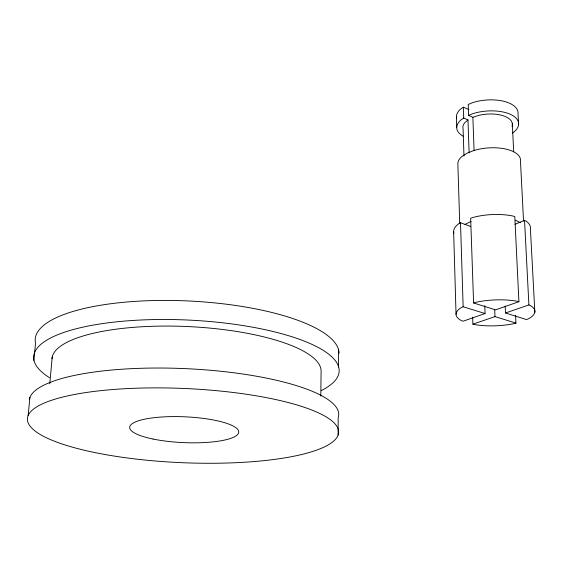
<?xml version="1.0" encoding="UTF-8"?>
<svg xmlns="http://www.w3.org/2000/svg" width="563" height="563" viewBox="0 0 563 563"><rect width="100%" height="100%" fill="white"/><g stroke="black" fill="none" stroke-linecap="round" stroke-linejoin="round"><path stroke-width="0.84" d="M338.082 435.072A155.754 37.116 2.5 0 0 116.822 389.23A155.754 37.116 2.5 0 0 94.155 452.42A155.754 37.116 2.5 0 0 338.082 435.072L338.194 417.521A154.931 39.143 2.6 0 0 194.707 369.124A154.931 39.143 2.6 0 0 29.396 399.132M338.476 366.992L338.581 349.743M320.797 396.049L321.079 371.777A134.705 38.706 2.7 0 0 188.816 326.61A134.705 38.706 2.7 0 0 51.993 358.687M49.748 383.832L52.232 356.984M28.15 415.578L29.93 397.415M33.857 360.404L35.539 343.233A152.137 45.899 2.8 0 1 181.272 300.684A152.137 45.899 2.8 0 1 339.116 353.205M463.377 136.337A31.021 14.722 -4.5 0 1 460.858 119.982L463.715 118.04L467.973 119.898L464.785 122.692A24.814 11.781 -4.5 0 0 463.075 128.85L463.982 156.05M468.895 109.609L463.349 107.146L460.506 109.116A30.916 14.934 -4.6 0 0 456.565 118.42M512.281 133.044L513.759 132.115A31.021 14.722 -4.5 0 0 510.127 114.219A31.021 14.722 -4.5 0 0 472.378 113.825L468.613 115.422L468.226 104.486L471.977 102.867A30.916 14.934 -4.6 0 1 503.35 101.185A30.916 14.934 -4.6 0 1 518.044 113.733L518.6 124.564M470.668 226.453L460.506 222.744L458.711 223.75A38.467 15.131 -3.2 0 0 453.855 233.152M465.052 224.405L471.097 221.386M485.053 313.535L463.152 306.758L461.308 307.616A39.466 12.949 -2.3 0 0 461.252 320.516L463.032 321.227L485.053 313.535L484.757 305.674M515.011 224.292L524.533 220.316L526.236 221.196A38.467 15.131 -3.2 0 1 530.402 228.761L534.85 312.205M518.917 301.705L495.546 309.868L473.596 302.978L470.654 218.275L473.04 217.445A38.467 15.131 -3.2 0 1 512.471 215.925L514.786 216.579L518.917 301.705L516.545 301.135A39.466 12.949 -2.3 0 0 476.052 302.275L473.596 302.978M472.66 317.201L472.899 324.175L494.976 316.596L515.954 323.085L515.581 315.196M505.49 312.986L528.896 304.949L530.635 305.709A39.466 12.949 -2.3 0 1 528.446 318.778L526.511 319.587L505.49 312.986L505.173 305.983M468.613 115.422L472.871 117.294L478.43 115.464A24.814 11.781 -4.5 0 1 503.223 115.76A24.814 11.781 -4.5 0 1 512.02 126.429M515.954 323.085L513.547 323.718A39.466 12.949 -2.3 0 1 475.186 324.689L472.899 324.175M515.525 220.203L520.409 222.723M524.533 220.316L528.896 304.949M523.548 221.139L520.458 160.828A31.38 14.012 -4 0 0 505.581 149.026A31.38 14.012 -4 0 0 473.715 150.553L467.093 153.171L462.047 156.394A31.38 14.012 -4 0 0 457.853 163.664L459.725 223.448M512.288 123.325L513.695 151.862M494.687 309.573L494.976 316.596M472.871 117.294L474.081 150.37M467.973 119.898L469.12 152.847M463.349 107.146L463.715 118.04M460.506 222.744L463.152 306.758M456.396 116.879L456.727 127.632M453.63 231.597L456.044 314.302M49.445 377.639A152.925 44.02 2.7 0 1 188.225 320.058A152.925 44.02 2.7 0 1 321.255 390.574M153.129 439.056A54.59 12.921 2.5 0 0 238.564 432.996A54.59 12.921 2.5 0 0 160.948 417.056A54.59 12.921 2.5 0 0 153.129 439.056"/></g></svg>
